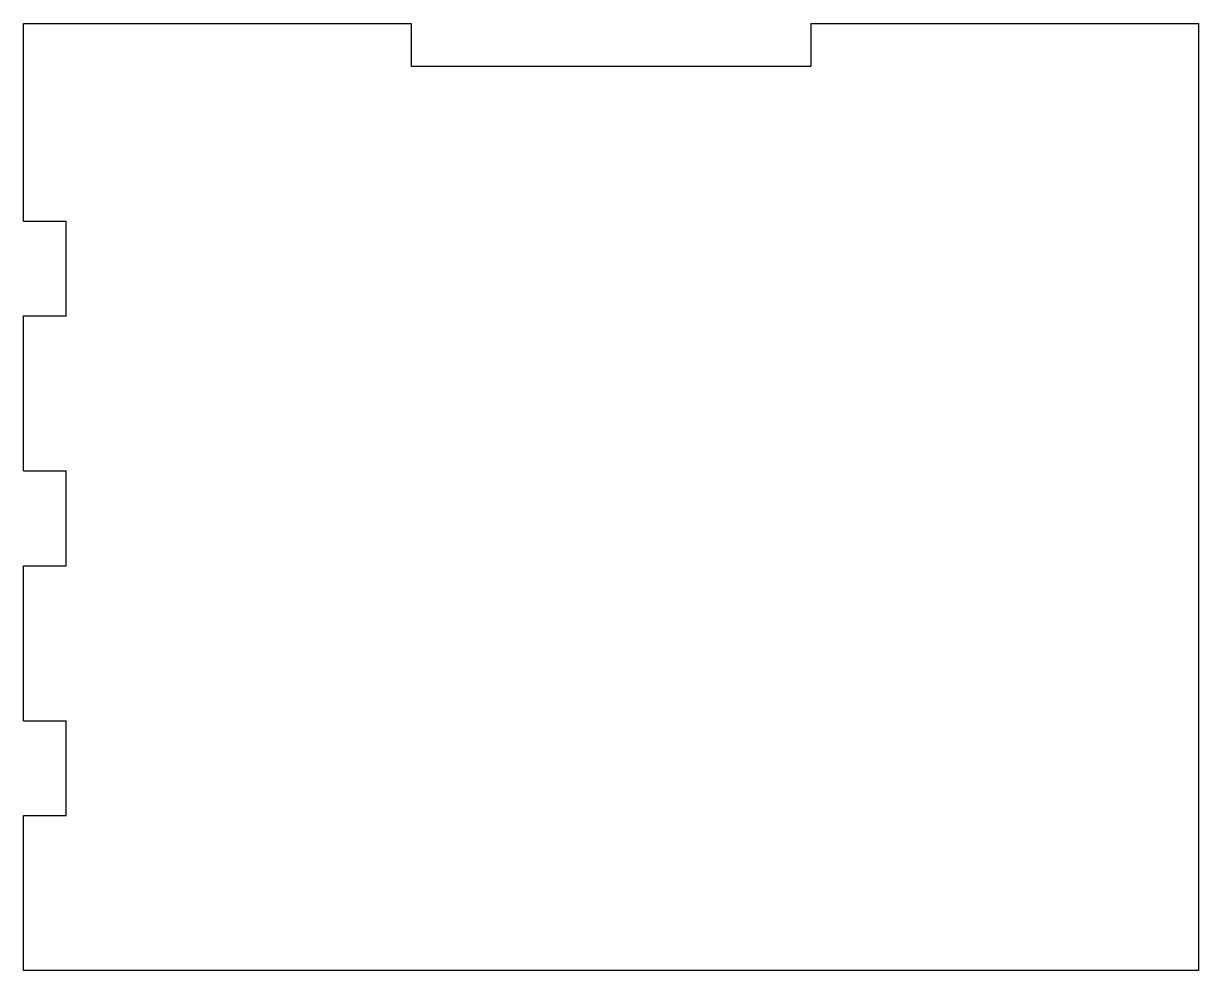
# Model space of a CAD drawing. Header units: millimetres. Extents: x -78 to 73, y 0 to 122.
import ezdxf

# ---------------------------------------------------------------- set-up
doc = ezdxf.new("R2010")
doc.units = ezdxf.units.MM

msp = doc.modelspace()

# ---------------------------------------------------------------- linework, layer by layer
at = {"color": 7, "linetype": 'Continuous', "lineweight": 25}
for p, q in [((-78.5, 122.11), (-28.5, 122.11)), ((-78.5, 96.61), (-78.5, 122.11)), ((-28.5, 122.11), (-28.5, 116.61)), ((23, 122.11), (73, 122.11)), ((23, 122.11), (23, 116.61)), ((73, 122.11), (73, 0)), ((-28.5, 116.61), (23, 116.61)), ((-78.5, 96.61), (-73, 96.61)), ((-73, 84.41), (-73, 96.61)), ((-78.5, 84.41), (-73, 84.41)), ((-78.5, 64.41), (-78.5, 84.41)), ((-78.5, 64.41), (-73, 64.41)), ((-73, 52.2), (-73, 64.41)), ((-78.5, 52.2), (-73, 52.2)), ((-78.5, 32.2), (-78.5, 52.2)), ((-78.5, 32.2), (-73, 32.2)), ((-73, 20), (-73, 32.2)), ((-78.5, 20), (-73, 20)), ((-78.5, 0), (-78.5, 20)), ((73, 0), (-78.5, 0))]:
    msp.add_line(p, q, dxfattribs=at)

doc.saveas('drawing.dxf')
